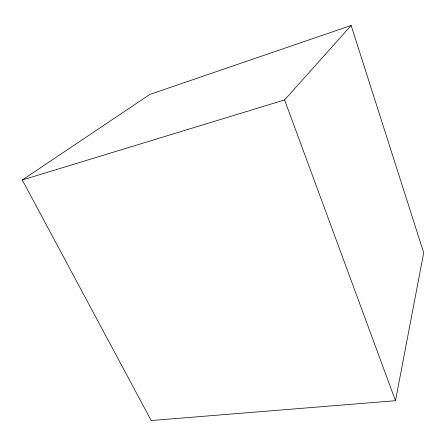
<?xml version="1.0" encoding="UTF-8"?>
<svg xmlns="http://www.w3.org/2000/svg" width="446" height="446" viewBox="0 0 446 446"><rect width="100%" height="100%" fill="white"/><g stroke="black" fill="none" stroke-linecap="round" stroke-linejoin="round"><path stroke-width="0.67" d="M395.496 400.709L423.7 252.754L351.136 25.467L149.878 94.413L22.3 179.983L151.188 420.533L395.496 400.709L284.598 99.932L351.136 25.467M22.3 179.983L284.598 99.932"/></g></svg>
